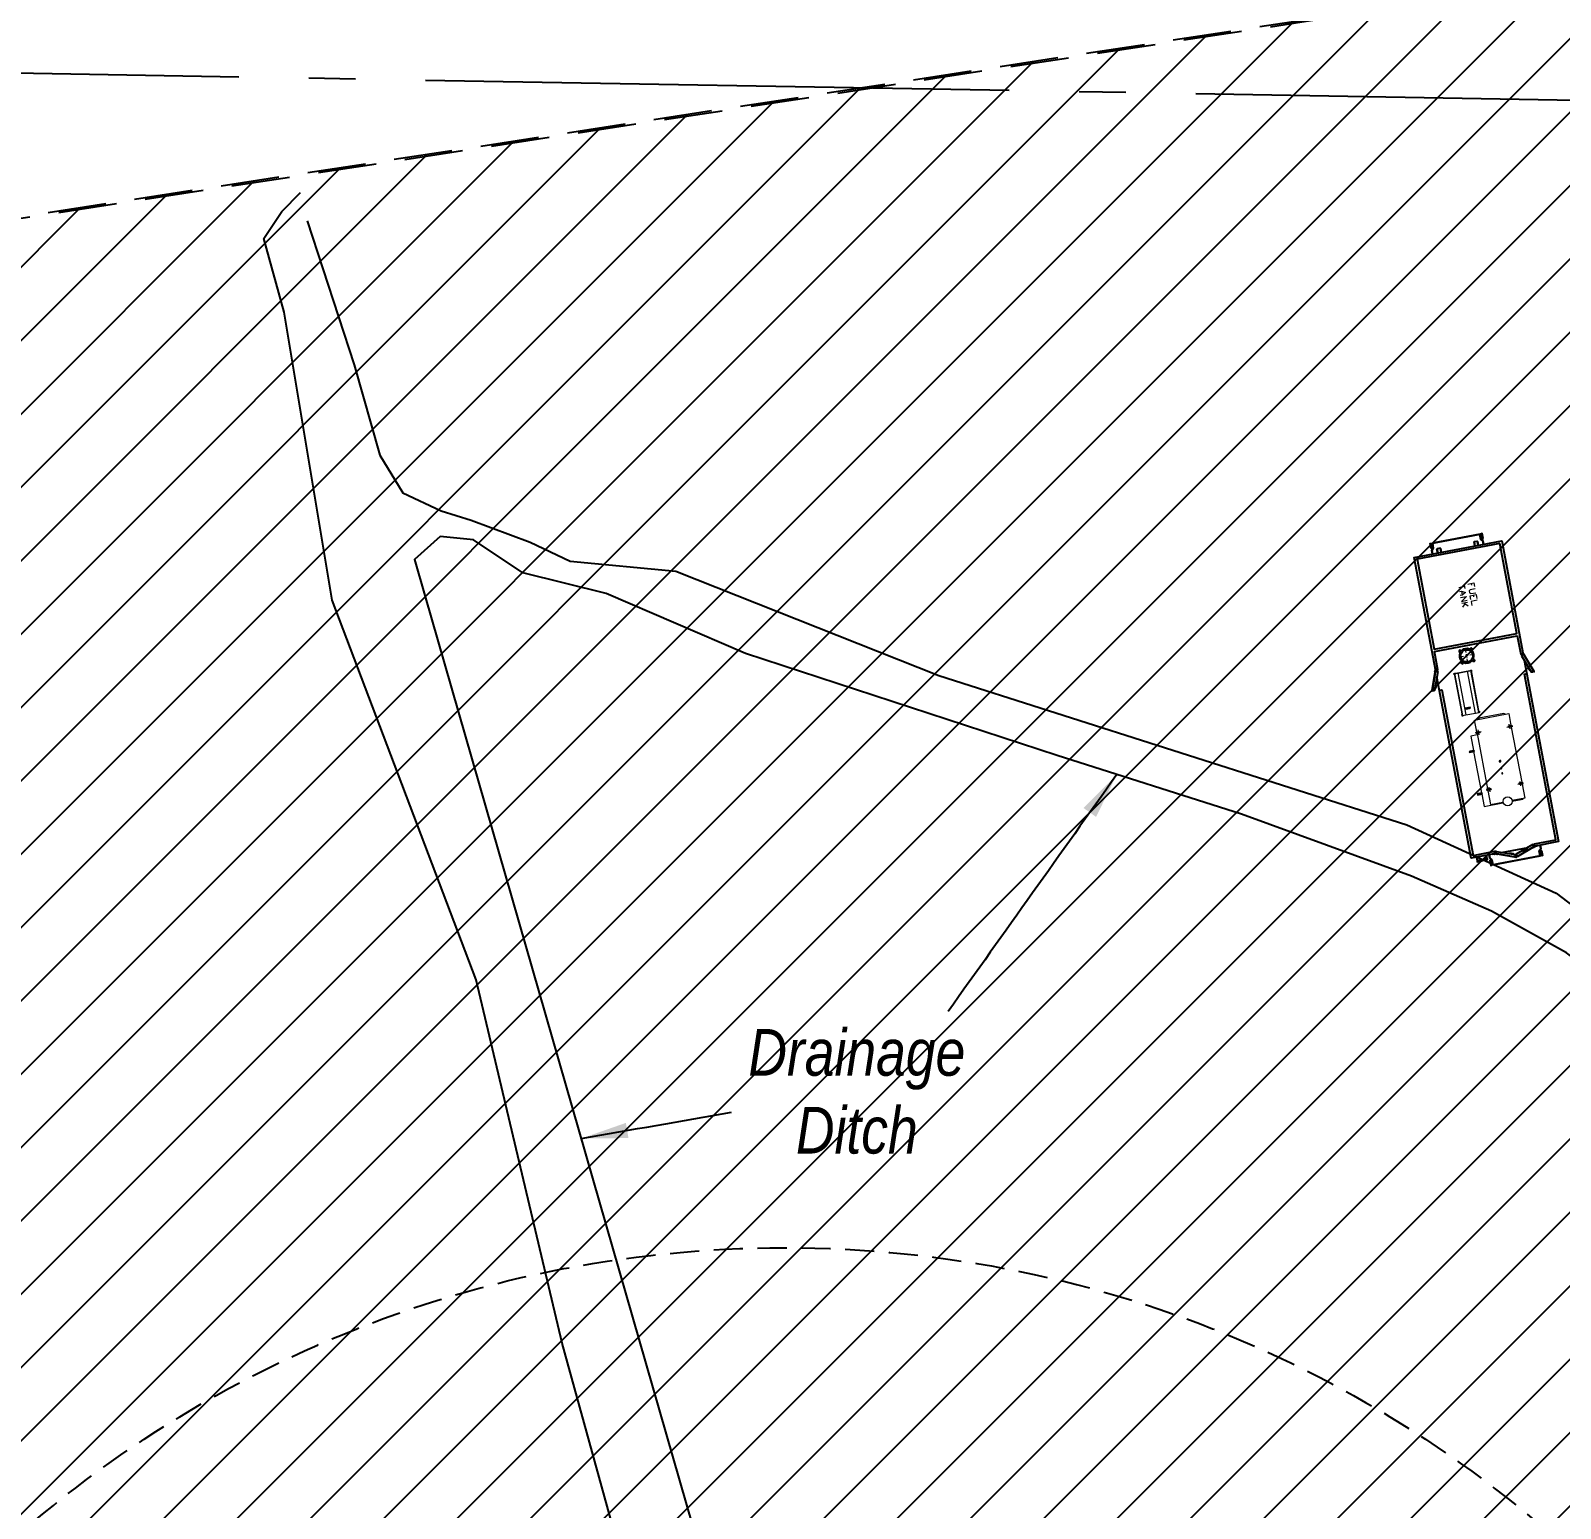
# Model space of a CAD drawing. Extents: x 407440 to 411585, y 6041728 to 6045069.
# Drawn here: x 407850.4 to 408178, y 6044033 to 6044349.4 of the extents above; entities that cross this region are included whole.
import ezdxf

# ---------------------------------------------------------------- set-up
doc = ezdxf.new("R2010")
doc.units = 0
doc.header["$LTSCALE"] = 5
for name, pattern in [('foc-ACCESSROAD', [3.75, 2.5, -1.25]), ('foc-QUARTERLINE', [33, 25, -3, 2, -3]), ('foc-TIELINE', [1.875, 1.25, -0.625])]:
    doc.linetypes.add(name, pattern=pattern)
doc.layers.add('AS-GENERAL', color=48, linetype='Continuous', lineweight=18)
for name, color, linetype in [('C-WS', 13, 'foc-ACCESSROAD'), ('F-AR', 190, 'foc-ACCESSROAD'), ('L-QSEC', 8, 'foc-QUARTERLINE'), ('P-BUFFER-PURPLE', 187, 'foc-TIELINE'), ('P-PROPOSED-EXISTING-H', 59, 'Continuous'), ('T-SLOPE', 48, 'Continuous'), ('T-TIE', 201, 'foc-TIELINE')]:
    doc.layers.add(name, color=color, linetype=linetype)
doc.styles.add('80CG', font='ARIALN.TTF', dxfattribs={"height": 10})
doc.styles.add('80L', font='ARIALN.TTF', dxfattribs={"height": 10})
doc.dimstyles.new('Compass 5 000', dxfattribs={"dimscale": 5, "dimtxt": 9, "dimasz": 2, "dimexe": 0.2, "dimexo": 0.0625, "dimgap": 0.5, "dimtad": 0, "dimtih": 1, "dimtoh": 1, "dimzin": 0, "dimdsep": 46, "dimtxsty": '80CG', "dimcen": 0.1, "dimse1": 1, "dimse2": 1, "dimclrd": 256, "dimclrt": 256, "dimaunit": 1, "dimadec": 4, "dimazin": 0, "dimtfac": 0.06, "dimtofl": 0, "dimtmove": 0, "dimatfit": 1, "dimfxl": 0.2, "dimtolj": 1, "dimtzin": 0, "dimlwd": -1, "dimarcsym": 0})

# ---------------------------------------------------------------- blocks, each defined once
blk = doc.blocks.new('P-RIG-877')
at = {"layer": 'T-TIE', "linetype": 'ByBlock', "lineweight": 25}
for points in [[(0.873, -39.792), (-4.087, -39.792), (-4.087, -35.981), (0.873, -35.981)], [(0.907, -39.827), (0.907, -39.838), (0.827, -39.804), (0.827, -39.792), (1.619, -40.079), (1.665, -40.102), (1.688, -40.114), (1.665, -40.102), (1.653, -40.102), (0.827, -39.792), (0.827, -39.689), (0.034, -39.689), (0.034, -36.084), (0.827, -36.084), (0.827, -35.981)], [(0.723, -35.969), (0.723, -35.981)], [(0.907, -35.946), (0.907, -35.935), (0.827, -35.969), (0.815, -35.969)], [(0.907, -36.049), (0.895, -36.049), (0.861, -35.969), (0.873, -35.969)], [(0.895, -35.935), (0.895, -35.946)], [(0.907, -36.061), (1.676, -35.774), (1.665, -35.774)], [(1.114, -35.981), (9.024, -35.981), (9.024, -37.06), (9.035, -37.06), (8.943, -37.083)], [(1.584, -35.808), (1.596, -35.831), (1.458, -35.889), (1.447, -35.854)], [(1.458, -35.854), (1.458, -35.866), (1.47, -35.866), (1.573, -35.831)], [(1.573, -35.82), (1.561, -35.82)], [(1.584, -35.82), (1.573, -35.808)], [(1.676, -35.762), (1.642, -35.682), (1.63, -35.682)], [(1.653, -35.671), (1.665, -35.671), (1.653, -35.671), (1.642, -35.671), (1.653, -35.671), (1.665, -35.671), (1.688, -35.659), (1.665, -35.659)], [(1.653, -35.705), (1.642, -35.705), (1.653, -35.705), (1.665, -35.705), (1.676, -35.74), (1.665, -35.74), (1.653, -35.74)], [(1.665, -35.74), (1.653, -35.717)], [(1.665, -35.751), (1.676, -35.751)], [(9.322, -37.829), (9.024, -37.014), (8.921, -37.014), (8.921, -36.084), (1.699, -36.084), (1.699, -35.981)], [(-4.535, -36.773), (-4.535, -36.842), (-4.535, -38.92)], [(-4.535, -36.842), (-4.317, -36.842), (-4.236, -36.773), (-4.087, -36.773), (-4.236, -36.773), (-4.317, -36.853), (-4.535, -36.853), (-4.535, -39)], [(-4.386, -36.842), (-4.386, -36.773)], [(-4.087, -37.152), (-4.259, -37.152), (-4.271, -37.14), (-4.271, -37.014), (-4.259, -37.002), (-4.087, -37.002), (-4.259, -37.002)], [(-4.087, -37.14), (-4.259, -37.14), (-4.271, -37.14), (-4.271, -37.014), (-4.259, -37.014)], [(8.955, -37.094), (8.943, -37.094), (9.219, -37.863), (9.231, -37.863), (9.311, -37.84)], [(9.024, -36.911), (9.012, -36.911)], [(9.472, -38.943), (9.253, -38.943), (9.173, -39.012), (9.253, -38.931), (9.472, -38.931), (9.472, -36.865), (9.253, -36.865), (9.173, -36.784), (9.024, -36.784), (9.173, -36.784), (9.253, -36.853), (9.472, -36.853)], [(9.058, -37.106), (9.07, -37.094), (9.035, -37.014), (9.024, -37.014), (9.322, -37.829), (9.311, -37.829), (9.299, -37.829)], [(9.024, -38.472), (9.024, -37.301)], [(9.058, -37.083), (9.058, -37.094)], [(9.139, -37.324), (9.104, -37.347), (9.139, -37.335)], [(9.322, -36.853), (9.322, -36.784)], [(9.472, -36.784), (9.472, -36.853), (9.472, -39.012)], [(8.955, -38.679), (8.943, -38.679), (9.219, -37.909), (9.231, -37.909)], [(9.058, -38.667), (9.07, -38.667), (9.035, -38.759), (9.024, -38.747), (9.311, -37.955), (9.322, -37.921), (9.334, -37.921), (9.024, -38.747)], [(9.173, -37.531), (9.208, -37.519), (9.162, -37.531), (9.093, -37.358), (9.162, -37.531), (9.15, -37.531), (9.162, -37.531)], [(9.196, -37.99), (9.173, -37.978), (9.116, -38.128), (9.139, -38.139)], [(9.231, -37.898), (9.311, -37.932), (9.299, -37.932)], [(9.299, -37.84), (9.299, -37.852), (9.253, -37.863), (9.242, -37.863)], [(9.288, -37.921), (9.299, -37.921), (9.288, -37.921), (9.265, -37.909), (9.253, -37.909), (9.242, -37.909)], [(9.299, -37.909), (9.288, -37.909), (9.265, -37.898), (9.253, -37.898)], [(9.334, -37.909), (9.322, -37.909)], [(-4.259, -38.621), (-4.271, -38.633), (-4.271, -38.759), (-4.259, -38.77), (-4.087, -38.77), (-4.259, -38.77)], [(-4.259, -38.633), (-4.271, -38.633), (-4.271, -38.759), (-4.259, -38.759)], [(0.276, -38.105), (0.241, -38.07), (0.218, -38.07), (0.184, -38.105), (0.184, -38.128), (0.218, -38.162), (0.218, -38.185), (0.172, -38.277), (0.161, -38.369), (0.172, -38.46), (0.218, -38.552), (0.218, -38.575)], [(0.218, -38.564), (0.184, -38.598), (0.184, -38.621), (0.218, -38.656), (0.241, -38.656), (0.276, -38.621)], [(0.264, -38.105), (0.287, -38.105)], [(0.264, -38.621), (0.287, -38.621), (0.379, -38.667), (0.471, -38.679), (0.563, -38.667), (0.654, -38.621), (0.677, -38.621), (0.712, -38.656), (0.735, -38.656), (0.769, -38.621), (0.769, -38.598), (0.735, -38.564)], [(0.654, -38.116), (0.563, -38.07), (0.471, -38.059), (0.379, -38.07), (0.287, -38.116)], [(0.654, -38.105), (0.677, -38.105), (0.712, -38.07), (0.735, -38.07), (0.769, -38.105), (0.769, -38.128), (0.735, -38.162), (0.735, -38.185)], [(0.723, -38.552), (0.769, -38.46), (0.781, -38.369), (0.769, -38.277), (0.723, -38.185)], [(0.735, -38.552), (0.735, -38.575)], [(9.127, -38.105), (9.173, -38.001), (9.185, -38.001)], [(9.139, -38.128), (9.139, -38.116), (9.127, -38.116)], [(9.173, -38.013), (9.162, -38.013)], [(-4.535, -38.92), (-4.317, -38.92), (-4.535, -38.92)], [(-4.386, -38.92), (-4.386, -39)], [(-4.236, -39), (-4.317, -38.92), (-4.236, -39)], [(-4.236, -39), (-4.087, -39), (-4.236, -39)], [(9.024, -38.713), (9.024, -39.792), (1.114, -39.792)], [(1.699, -39.792), (1.699, -39.689), (8.921, -39.689), (8.921, -38.667)], [(9.024, -38.759), (8.921, -38.759)], [(9.035, -38.713), (8.943, -38.679)], [(9.024, -38.851), (9.012, -38.851)], [(9.035, -38.702), (9.024, -38.702)], [(9.173, -39.012), (9.024, -39.012), (9.173, -39.012)], [(9.058, -38.679), (9.047, -38.679)], [(9.173, -39.126), (9.219, -39.126), (9.219, -39.172)], [(9.196, -39.138), (9.208, -39.138), (9.173, -39.138), (9.173, -39.551), (9.208, -39.551), (9.196, -39.551)], [(9.185, -39.195), (9.185, -39.184), (9.173, -39.184)], [(9.185, -39.218), (9.173, -39.218)], [(9.185, -39.241), (9.173, -39.241)], [(9.219, -39.264), (9.208, -39.264), (9.219, -39.264), (9.208, -39.264), (9.196, -39.264), (9.185, -39.264), (9.173, -39.264), (9.185, -39.264), (9.173, -39.264), (9.185, -39.264)], [(9.185, -39.276), (9.173, -39.276)], [(9.185, -39.287), (9.185, -39.299), (9.173, -39.299)], [(9.219, -39.161), (9.208, -39.161), (9.219, -39.161), (9.208, -39.161), (9.196, -39.161), (9.185, -39.161)], [(9.185, -39.184), (9.196, -39.184), (9.208, -39.184), (9.219, -39.184), (9.219, -39.195)], [(9.219, -39.207), (9.208, -39.207), (9.219, -39.207), (9.208, -39.207), (9.196, -39.207), (9.185, -39.207)], [(9.219, -39.253), (9.219, -39.241), (9.208, -39.241), (9.219, -39.241), (9.208, -39.241), (9.196, -39.241), (9.185, -39.241), (9.185, -39.253)], [(9.185, -39.299), (9.196, -39.299), (9.208, -39.299), (9.219, -39.299), (9.219, -39.287)], [(9.219, -39.528), (9.208, -39.528), (9.219, -39.528), (9.208, -39.528), (9.219, -39.528), (9.219, -39.551), (9.219, -39.161), (9.219, -39.138)], [(9.219, -39.184), (9.208, -39.184)], [(9.219, -39.218), (9.208, -39.218)], [(9.219, -39.276), (9.208, -39.276)], [(9.219, -39.299), (9.208, -39.299)], [(9.322, -38.943), (9.322, -39.012)], [(0.723, -39.792), (0.712, -39.792), (0.804, -39.792), (0.712, -39.792)], [(0.873, -39.804), (0.861, -39.804), (0.895, -39.712)], [(0.895, -39.827), (0.884, -39.827)], [(0.907, -39.723), (0.895, -39.723)], [(0.907, -39.712), (1.676, -39.999), (1.642, -40.091)], [(1.584, -39.964), (1.596, -39.941), (1.458, -39.884), (1.447, -39.907)], [(1.458, -39.918), (1.458, -39.907), (1.47, -39.907)], [(1.47, -39.896), (1.573, -39.941), (1.561, -39.941)], [(1.584, -39.953), (1.573, -39.964)], [(9.219, -39.344), (9.208, -39.344), (9.219, -39.344), (9.208, -39.344), (9.196, -39.344), (9.185, -39.344), (9.173, -39.344), (9.185, -39.344), (9.173, -39.344), (9.185, -39.344)], [(9.185, -39.39), (9.173, -39.39)], [(9.185, -39.425), (9.173, -39.425)], [(9.185, -39.436), (9.173, -39.436)], [(9.185, -39.448), (9.173, -39.448)], [(9.185, -39.471), (9.173, -39.471)], [(9.185, -39.471), (9.173, -39.471)], [(9.185, -39.471), (9.173, -39.471)], [(9.185, -39.494), (9.173, -39.494)], [(9.173, -39.563), (9.219, -39.563), (9.219, -39.517)], [(9.208, -39.528), (9.196, -39.528), (9.185, -39.528), (9.173, -39.528), (9.185, -39.528), (9.173, -39.528), (9.185, -39.528)], [(9.219, -39.322), (9.208, -39.322), (9.219, -39.322), (9.208, -39.322), (9.196, -39.322), (9.185, -39.322)], [(9.219, -39.367), (9.208, -39.367), (9.196, -39.367), (9.185, -39.367), (9.185, -39.379)], [(9.219, -39.402), (9.208, -39.402), (9.219, -39.402), (9.208, -39.402), (9.196, -39.402), (9.185, -39.402)], [(9.219, -39.413), (9.219, -39.425), (9.208, -39.425), (9.219, -39.425), (9.208, -39.425), (9.196, -39.425), (9.185, -39.425), (9.185, -39.413)], [(9.196, -39.448), (9.185, -39.448)], [(9.196, -39.471), (9.185, -39.471)], [(9.219, -39.505), (9.208, -39.505), (9.219, -39.505), (9.208, -39.505), (9.196, -39.505), (9.185, -39.505)], [(9.208, -39.448), (9.196, -39.448)], [(9.208, -39.471), (9.196, -39.471)], [(9.219, -39.379), (9.219, -39.367), (9.208, -39.367)], [(9.219, -39.39), (9.208, -39.39)], [(9.219, -39.436), (9.208, -39.436)], [(9.219, -39.448), (9.208, -39.448)], [(9.219, -39.448), (9.208, -39.448)], [(9.219, -39.448), (9.208, -39.448)], [(9.219, -39.448), (9.208, -39.448)], [(9.219, -39.471), (9.208, -39.471)], [(9.219, -39.471), (9.208, -39.471)], [(9.219, -39.494), (9.208, -39.494)], [(1.642, -40.079), (1.63, -40.079)], [(1.653, -40.068), (1.642, -40.068), (1.653, -40.068), (1.665, -40.068), (1.676, -40.033), (1.665, -40.033), (1.653, -40.033)], [(1.665, -40.102), (1.653, -40.102), (1.665, -40.102), (1.653, -40.102), (1.642, -40.102), (1.653, -40.102)], [(1.653, -40.056), (1.665, -40.033)], [(1.676, -39.999), (1.665, -39.999)], [(1.665, -40.022), (1.676, -40.022)]]:
    blk.add_lwpolyline(points, dxfattribs=at)
for points in [[(0.804, -35.969), (0.712, -35.969), (0.712, -35.981), (0.804, -35.981)], [(0.815, -35.958), (0.804, -35.969), (0.815, -35.981), (0.827, -35.969)], [(0.827, -35.969), (1.653, -35.671), (1.665, -35.671), (1.619, -35.682), (0.827, -35.981)], [(-3.984, -36.084), (-3.984, -39.689), (-0.069, -39.689), (-0.069, -36.084)], [(-4.328, -36.75), (-4.546, -36.75), (-4.546, -36.773), (-4.328, -36.773)], [(9.024, -36.991), (9.024, -36.899)], [(9.047, -37.002), (9.035, -36.991), (9.024, -37.002), (9.035, -37.014)], [(9.253, -36.773), (9.483, -36.773), (9.483, -36.784), (9.253, -36.784)], [(9.093, -37.347), (9.104, -37.347)], [(9.322, -37.909), (9.334, -37.909)], [(9.334, -37.909), (9.345, -37.898)], [(-4.259, -38.621), (-4.087, -38.621)], [(-4.328, -39.012), (-4.546, -39.012), (-4.546, -39), (-4.328, -39)], [(9.024, -38.77), (9.035, -38.782), (9.047, -38.77), (9.035, -38.759)], [(9.024, -38.782), (9.024, -38.874)], [(9.173, -39.126), (9.024, -39.126), (9.024, -39.138), (9.173, -39.138)], [(9.173, -39.161), (9.185, -39.161)], [(9.173, -39.161), (9.185, -39.161)], [(9.173, -39.184), (9.185, -39.184)], [(9.173, -39.207), (9.185, -39.207)], [(9.173, -39.207), (9.185, -39.207)], [(9.173, -39.241), (9.185, -39.241)], [(9.173, -39.299), (9.185, -39.299)], [(9.253, -39.023), (9.483, -39.023), (9.483, -39.012), (9.253, -39.012)], [(0.815, -39.792), (0.804, -39.804), (0.815, -39.815), (0.827, -39.804)], [(9.173, -39.551), (9.024, -39.551), (9.024, -39.563), (9.173, -39.563)], [(9.173, -39.322), (9.185, -39.322)], [(9.173, -39.322), (9.185, -39.322)], [(9.173, -39.367), (9.185, -39.367)], [(9.173, -39.367), (9.185, -39.367)], [(9.173, -39.402), (9.185, -39.402)], [(9.173, -39.402), (9.185, -39.402)], [(9.173, -39.425), (9.185, -39.425)], [(9.173, -39.448), (9.185, -39.448)], [(9.173, -39.448), (9.185, -39.448)], [(9.173, -39.471), (9.185, -39.471)], [(9.173, -39.505), (9.185, -39.505)], [(9.173, -39.505), (9.185, -39.505)], [(9.208, -39.471), (9.219, -39.471)]]:
    blk.add_lwpolyline(points, close=True, dxfattribs=at)
at = {"layer": 'T-TIE', "linetype": 'ByBlock', "lineweight": 18}
for points in [[(3.238, -37.209), (3.192, -37.266), (3.192, -38.357), (3.238, -38.403)], [(3.754, -38.552), (3.238, -38.552), (3.238, -37.06), (3.754, -37.06)], [(3.685, -37.14), (3.892, -37.14)], [(3.823, -37.083), (3.754, -37.083)], [(3.789, -37.243), (3.789, -37.037)], [(3.823, -37.06), (6.234, -37.06)], [(6.177, -37.14), (6.372, -37.14)], [(6.314, -37.083), (6.234, -37.083)], [(6.28, -37.243), (6.28, -37.037)], [(6.314, -37.06), (6.923, -37.06), (6.923, -37.611)], [(6.946, -37.611), (6.946, -37.14), (6.923, -37.14)], [(-2.537, -37.749), (-2.537, -37.485), (-2.377, -37.485)], [(-2.537, -37.611), (-2.457, -37.611)], [(-2.537, -37.909), (-2.377, -37.909)], [(-2.457, -37.909), (-2.457, -38.162)], [(-2.285, -37.485), (-2.285, -37.703), (-2.25, -37.749), (-2.158, -37.749), (-2.112, -37.703), (-2.112, -37.485)], [(-2.285, -38.162), (-2.285, -38.082), (-2.204, -37.909), (-2.112, -38.082), (-2.112, -38.162)], [(-1.86, -37.749), (-2.032, -37.749), (-2.032, -37.485), (-1.86, -37.485)], [(-2.032, -37.611), (-1.952, -37.611)], [(-2.032, -38.162), (-2.032, -37.909), (-1.86, -38.162), (-1.86, -37.909)], [(-1.78, -37.485), (-1.78, -37.749), (-1.607, -37.749)], [(-1.78, -38.162), (-1.78, -37.909)], [(-1.607, -37.909), (-1.734, -38.036), (-1.78, -38.036)], [(-2.285, -38.082), (-2.112, -38.082)], [(-1.734, -38.036), (-1.607, -38.162)], [(0.253, -38.139), (0.195, -38.093)], [(0.253, -38.093), (0.195, -38.139)], [(0.253, -38.587), (0.195, -38.644)], [(0.195, -38.587), (0.253, -38.644)], [(0.333, -38.369), (0.253, -38.369)], [(0.54, -38.369), (0.402, -38.369)], [(0.471, -38.15), (0.471, -38.231)], [(0.471, -38.3), (0.471, -38.437)], [(0.471, -38.506), (0.471, -38.587)], [(0.689, -38.369), (0.608, -38.369)], [(0.7, -38.139), (0.746, -38.093)], [(0.746, -38.139), (0.7, -38.093)], [(0.7, -38.587), (0.746, -38.644)], [(0.7, -38.644), (0.746, -38.587)], [(1.171, -38.277), (1.114, -38.277), (1.114, -38.323), (1.102, -38.323), (1.114, -38.323)], [(1.114, -38.288), (1.125, -38.288), (1.125, -38.323)], [(1.125, -39.034), (1.125, -38.288), (1.16, -38.288)], [(2.951, -38.311), (1.125, -38.311)], [(2.951, -38.46), (1.125, -38.46)], [(1.16, -38.277), (1.148, -38.277)], [(2.686, -38.851), (2.686, -38.633)], [(2.916, -38.277), (2.905, -38.277), (2.962, -38.277), (2.962, -38.323), (2.951, -38.323), (2.962, -38.323)], [(2.916, -38.288), (2.951, -38.288), (2.951, -38.323)], [(2.951, -38.288), (2.939, -38.288)], [(3.892, -38.472), (3.685, -38.472)], [(3.754, -38.541), (3.823, -38.541)], [(3.789, -38.369), (3.789, -38.575)], [(3.823, -38.552), (6.234, -38.552)], [(3.88, -38.552), (3.88, -38.839), (4.512, -38.839)], [(6.383, -38.472), (6.177, -38.472)], [(6.234, -38.541), (6.314, -38.541)], [(6.28, -38.369), (6.28, -38.575)], [(6.314, -38.552), (6.923, -38.552), (6.923, -38.013)], [(6.418, -38.839), (6.946, -38.839), (6.946, -38.013)], [(6.946, -38.483), (6.923, -38.483)], [(1.171, -39.046), (1.114, -39.046), (1.114, -39), (1.102, -39), (1.114, -39)], [(2.951, -38.862), (1.125, -38.862)], [(1.16, -39.034), (1.125, -39.034), (1.125, -39)], [(2.951, -39.012), (1.125, -39.012)], [(1.16, -39.046), (1.148, -39.046)], [(2.916, -39.046), (2.905, -39.046), (2.962, -39.046), (2.962, -39), (2.951, -39), (2.962, -39)], [(2.916, -39.034), (2.951, -39.034), (2.951, -39)], [(2.951, -39.034), (2.939, -39.034)], [(4.535, -39.023), (4.535, -38.805)], [(4.558, -38.839), (6.36, -38.839)], [(6.395, -39.023), (6.395, -38.805)]]:
    blk.add_lwpolyline(points, dxfattribs=at)
for points in [[(3.823, -37.106), (3.823, -37.175), (3.754, -37.175), (3.754, -37.106), (3.754, -37.025), (3.823, -37.025)], [(3.8, -37.14), (3.789, -37.129), (3.777, -37.14), (3.789, -37.152)], [(6.314, -37.106), (6.314, -37.175), (6.234, -37.175), (6.234, -37.106), (6.234, -37.025), (6.314, -37.025)], [(6.291, -37.14), (6.28, -37.129), (6.268, -37.14), (6.28, -37.152)], [(6.291, -37.14), (6.28, -37.129), (6.268, -37.14), (6.28, -37.152)], [(5.212, -37.806), (5.189, -37.772), (5.155, -37.772), (5.143, -37.806), (5.155, -37.84), (5.189, -37.84)], [(5.499, -37.806), (5.488, -37.783), (5.453, -37.795), (5.453, -37.818), (5.488, -37.829)], [(5.729, -37.806), (5.717, -37.783), (5.683, -37.795), (5.683, -37.818), (5.717, -37.829)], [(0.218, -38.116), (0.23, -38.116)], [(0.218, -38.61), (0.23, -38.61)], [(0.712, -38.116), (0.723, -38.116)], [(0.712, -38.61), (0.723, -38.61)], [(2.951, -38.288), (1.125, -38.288), (1.125, -39.034), (2.951, -39.034)], [(2.709, -38.633), (2.664, -38.633), (2.664, -38.851), (2.709, -38.851)], [(3.754, -38.518), (3.754, -38.437), (3.823, -38.437), (3.823, -38.518), (3.823, -38.587), (3.754, -38.587)], [(3.8, -38.472), (3.789, -38.46), (3.777, -38.472), (3.789, -38.483)], [(6.234, -38.518), (6.234, -38.437), (6.314, -38.437), (6.314, -38.518), (6.314, -38.587), (6.234, -38.587)], [(6.291, -38.472), (6.28, -38.46), (6.268, -38.472), (6.28, -38.483)], [(2.709, -38.667), (2.664, -38.667), (2.664, -38.816), (2.709, -38.816)], [(4.558, -38.805), (4.512, -38.805), (4.512, -39.023), (4.558, -39.023)], [(4.558, -38.839), (4.512, -38.839), (4.512, -38.977), (4.558, -38.977)], [(6.418, -38.805), (6.36, -38.805), (6.36, -39.023), (6.418, -39.023)], [(6.418, -38.839), (6.36, -38.839), (6.36, -38.977), (6.418, -38.977)]]:
    blk.add_lwpolyline(points, close=True, dxfattribs=at)
blk.add_circle((6.923, -37.806), 0.195, dxfattribs=at)
at = {"layer": 'T-TIE', "linetype": 'ByBlock', "lineweight": 25}
blk.add_circle((0.472, -38.369), 0.263, dxfattribs=at)

msp = doc.modelspace()

# ---------------------------------------------------------------- hatches: boundary and pattern name
at = {"layer": 'P-PROPOSED-EXISTING-H'}
h = msp.add_hatch(dxfattribs=at)
h.set_pattern_fill('ANSI31', color=256, scale=3.498392, style=0)
h.set_pattern_definition([(45, (-2243.128, 2713.837), (-7.854113246, 7.854113246), [])])
edge = h.paths.add_edge_path()
edge.add_line((408709.29, 6043818.222), (408241.305, 6043729.713))
edge.add_line((408241.305, 6043729.713), (407794.436, 6043645.198))
edge.add_line((407794.436, 6043645.198), (407673.83, 6044282.895))
edge.add_line((407673.83, 6044282.895), (408123.669, 6044351.83))
edge.add_line((408123.669, 6044351.83), (408654.575, 6044433.189))
edge.add_line((408654.575, 6044433.189), (409028.997, 6044539.866))
edge.add_line((409028.997, 6044539.866), (409149.726, 6043901.52))
edge.add_line((409149.726, 6043901.52), (408898.792, 6043854.062))
edge.add_arc((408782.127, 6043952.01), 152.33, 241.43508, 319.98432, ccw=False)

# ---------------------------------------------------------------- linework, layer by layer
at = {"layer": 'C-WS', "flags": 128}
msp.add_lwpolyline([(408709.29, 6043818.222), (408241.305, 6043729.713), (407794.436, 6043645.198), (407673.83, 6044282.895), (408123.669, 6044351.83), (408654.575, 6044433.189), (409028.997, 6044539.866), (409149.726, 6043901.52), (408898.792, 6043854.062, -0.3568179)], format="xyb", close=True, dxfattribs=at)
at = {"layer": 'F-AR', "flags": 128}
msp.add_lwpolyline([(409339.163, 6044598.308), (409029.015, 6044539.766), (408654.428, 6044432.794), (408590.685, 6044423.011), (408491.841, 6044407.841), (408122.632, 6044351.233), (407673.614, 6044282.434), (407440.036, 6044217.947)], dxfattribs=at)
at = {"layer": 'L-QSEC'}
msp.add_line((407440.036, 6044347.509), (409339.163, 6044314.318), dxfattribs=at)
at = {"layer": 'P-BUFFER-PURPLE'}
msp.add_circle((408011.91, 6043838.917), 249.885, dxfattribs=at)
at = {"layer": 'T-SLOPE', "flags": 128}
for points in [[(408010.744, 6043859.508), (408015.71, 6043865.933), (408018.34, 6043875.572), (408015.71, 6043894.557), (408005.776, 6043928.145), (408000.809, 6043946.838), (407993.213, 6043966.115), (407979.173, 6044014.372), (407964.271, 6044068.405), (407945.851, 6044146.199), (407915.008, 6044227.485), (407904.728, 6044289.183), (407900.342, 6044304.891), (407904.18, 6044310.737), (407908.199, 6044314.755)], [(407909.661, 6044308.727), (407919.711, 6044277.857), (407925.193, 6044258.495), (407930.127, 6044250.458), (407938.349, 6044246.623), (407944.745, 6044244.613), (407957.353, 6044239.864), (407965.941, 6044235.845), (407988.599, 6044233.654), (408044.928, 6044211.354), (408145.095, 6044179.363), (408177.071, 6044164.75), (408201.922, 6044145.753), (408208.34, 6044142.44)], [(408204.268, 6044132.941), (408179.333, 6044151.939), (408163.257, 6044160.867), (408146.151, 6044168.409), (408109.697, 6044181.66), (408070.249, 6044194.234), (408003.492, 6044216.076), (407973.673, 6044228.935), (407955.84, 6044233.318), (407945.265, 6044240.367), (407938.136, 6044241.097), (407932.652, 6044236.163), (407934.846, 6044228.488), (408030.979, 6043894.379), (408041.812, 6043868.607)]]:
    msp.add_lwpolyline(points, dxfattribs=at)

# ---------------------------------------------------------------- block references
at = {"layer": 'T-TIE', "linetype": 'ByBlock', "xscale": 4.999999999955019, "yscale": 4.999999999955019, "zscale": 4.999999999955019, "rotation": 280.7096999997605}
msp.add_blockref('P-RIG-877', (408346.005, 6044253.532), dxfattribs=at)

# ---------------------------------------------------------------- texts
at = {"layer": 'AS-GENERAL', "insert": (408003.777, 6044135.636), "char_height": 9.9954, "attachment_point": 1, "style": '80L'}
msp.add_mtext_dynamic_manual_height_columns('\\pi0.33675;{\\fArial Narrow|b0|i1|c0|p34;Drainage \\P\\pi10.523;Ditch}', width=46.29372, gutter_width=50, heights=[0], dxfattribs=at)

# ---------------------------------------------------------------- leaders
at = {"layer": 'AS-GENERAL', "path_type": 1}
for points in [[(408083.031, 6044190.159), (408046.887, 6044139.382)], [(407968.308, 6044112.19), (408000.497, 6044117.839)]]:
    msp.add_leader(points, dimstyle='Compass 5 000', override={"dimgap": 0.5, "dimtad": 0}, dxfattribs=at)

doc.saveas('drawing.dxf')
